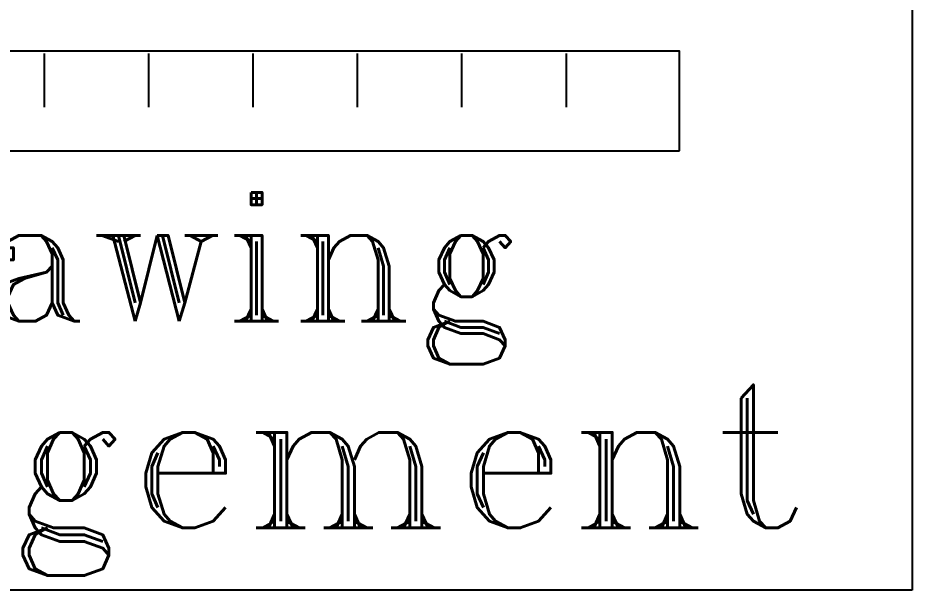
# Model space of a CAD drawing. Header units: millimetres. Extents: x -21221 to 1625077, y -149981 to 356550.
# Drawn here: x 266804 to 267323, y 148071 to 148403 of the extents above; entities that cross this region are included whole.
import ezdxf
from ezdxf.enums import TextEntityAlignment as Align

# ---------------------------------------------------------------- set-up
doc = ezdxf.new("R2010")
doc.units = ezdxf.units.MM
doc.header["$LTSCALE"] = 1000
doc.header["$MEASUREMENT"] = 0
for name, color, linetype in [('43-REFERENCE-0-33', 43, 'CONTINUOUS'), ('70-FRAM-DETAIL-0-45', 70, 'CONTINUOUS'), ('Icons', 7, 'CONTINUOUS')]:
    doc.layers.add(name, color=color, linetype=linetype)
doc.styles.add('ROMANT', font='ROMANT.shx', dxfattribs={"height": 600})

msp = doc.modelspace()

# ---------------------------------------------------------------- linework, layer by layer
at = {"layer": '70-FRAM-DETAIL-0-45'}
msp.add_lwpolyline([(267323.3, 148070.6), (266398.73, 148070.6), (266398.73, 148735.02), (267323.3, 148735.02)], close=True, dxfattribs=at)
at = {"layer": 'Icons', "color": 4}
for points in [[(267188.32, 148325.7), (267188.32, 148383.47), (266519.56, 148383.47), (266519.56, 148325.7), (267188.32, 148325.7)], [(266819.69, 148351.06), (266819.69, 148382.06)], [(266880.28, 148351.06), (266880.28, 148382.06)], [(266940.87, 148351.06), (266940.87, 148382.06)], [(267001.46, 148351.06), (267001.46, 148382.06)], [(267062.04, 148351.06), (267062.04, 148382.06)], [(267122.63, 148351.06), (267122.63, 148382.06)]]:
    msp.add_lwpolyline(points, dxfattribs=at)

# ---------------------------------------------------------------- texts
at = {"layer": '43-REFERENCE-0-33', "style": 'ROMANT'}
for s, height, p in [('Drawing', 74.815, (266877.12, 148226.64, -3439446.67)), ('Management', 83.128, (266871.39, 148106.74, -3821607.41))]:
    msp.add_text(s, height=height, dxfattribs=at).set_placement(p, align=Align.CENTER)

doc.saveas('drawing.dxf')
